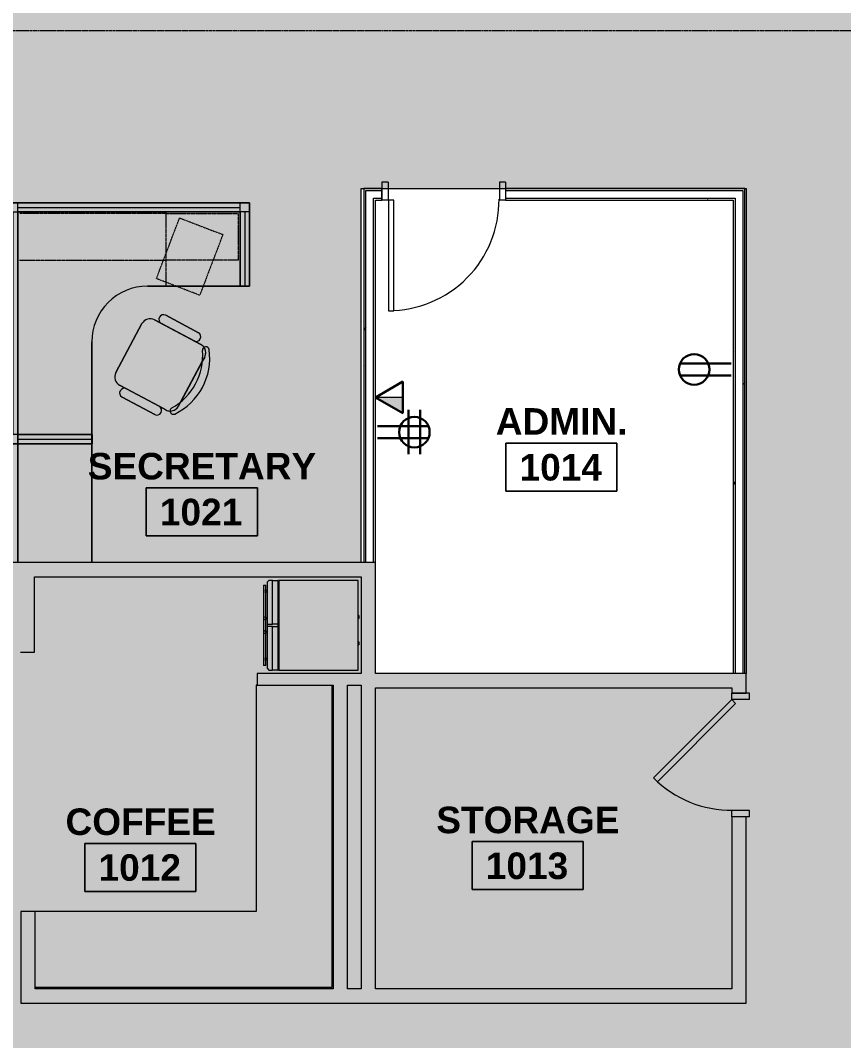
# Model space of a CAD drawing. Header units: inches. Extents: x -203 to 2070, y -968 to 768.
# Drawn here: x 1262.1 to 1528.6, y 67.9 to 397.9 of the extents above; entities that cross this region are included whole.
import ezdxf

# ---------------------------------------------------------------- set-up
doc = ezdxf.new("R2010")
doc.units = ezdxf.units.IN
doc.header["$MEASUREMENT"] = 0
doc.linetypes.add('DASH 1_32_', pattern=[0.0625, 0.03125, -0.03125])
doc.linetypes.add('Grid Line 1_2_', pattern=[0.875, 0.5, -0.125, 0.125, -0.125])
for name, color, linetype, lineweight in [('A-ANNO-NOTE', 131, 'Continuous', 13), ('A-AREA-IDEN', 2, 'Continuous', 9), ('A-DETL-GENF', 92, 'Continuous', 9), ('A-DETL-THIN', 151, 'Continuous', 9), ('A-DOOR', 31, 'Continuous', 13), ('A-DOOR-FRAM', 31, 'Continuous', 20), ('A-WALL', 113, 'Continuous', 13), ('A-WALL-PATT', 111, 'Continuous', 13), ('I-FURN', 30, 'Continuous', 9), ('I-WALL', 2, 'Continuous', 9), ('Q-CASE', 31, 'Continuous', 13), ('Q-SPCQ', 91, 'Continuous', 13), ('S-GRID', 1, 'Continuous', 9)]:
    doc.layers.add(name, color=color, linetype=linetype, lineweight=lineweight)
doc.styles.add('Swis721 Lt BT_B', font='', dxfattribs={"height": 8.583975})
doc.styles.get('Swis721 Lt BT_B').set_extended_font_data('Swis721 Lt BT', bold=True)
pattern_1 = [(0, (0, 0), (30.72, 7.68), [1.267, -21.773, 1.267, -21.773, -122.88]), (0, (0, 0), (30.72, 7.68), [-46.08, 1.267, -44.813, 1.267, -21.773, -53.76]), (0, (0, 0), (30.72, 7.68), [-115.2, 1.267, -14.093, 1.267, -37.133]), (120, (11.52, 3.84), (-22.011075, 22.7643), [1.267, -21.773, 1.267, -21.773, -122.88]), (120, (11.52, 3.84), (-22.011075, 22.7643), [-46.08, 1.267, -44.813, 1.267, -21.773, -53.76]), (120, (11.52, 3.84), (-22.011075, 22.7643), [-115.2, 1.267, -14.093, 1.267, -37.133]), (240, (15.36, 19.2), (-8.708925, -30.4443), [1.267, -21.773, 1.267, -21.773, -122.88]), (240, (15.36, 19.2), (-8.708925, -30.4443), [-46.08, 1.267, -44.813, 1.267, -21.773, -53.76]), (240, (15.36, 19.2), (-8.708925, -30.4443), [-115.2, 1.267, -14.093, 1.267, -37.133])]

# ---------------------------------------------------------------- blocks, each defined once
blk = doc.blocks.new('Single Flush - OTJ_SOLIDFLUSH_ALUM-5493998-LEVEL 10 - POWER _ SIGNAL')
at = {"layer": 'A-DOOR', "color": 8, "lineweight": 20}
for p, q in [((-7.42, 27.64), (-8.65, 26.4)), ((17.91, 2.31), (-7.42, 27.64)), ((-8.65, 26.4), (16.67, 1.08)), ((16.67, 1.08), (17.91, 2.31))]:
    blk.add_line(p, q, dxfattribs=at)
at = {"layer": 'A-DOOR', "color": 55, "lineweight": 9}
blk.add_arc((17.91, 2.31), 35.81, 135, 180.5, dxfattribs=at)
at = {"layer": 'A-DOOR-FRAM', "color": 8}
for p, q in [((-20, -3.44), (-20, 2.31)), ((-20, 2.31), (-18, 2.31)), ((-18, -3.44), (-18, 2.31)), ((18, -3.44), (18, 2.31)), ((18, 2.31), (20, 2.31)), ((20, -3.44), (20, 2.31)), ((-20, -3.44), (-18, -3.44)), ((18, -3.44), (20, -3.44))]:
    blk.add_line(p, q, dxfattribs=at)
blk = doc.blocks.new('F-Chairs1 - Workstation 2-4852557-LEVEL 10 - POWER _ SIGNAL')
at = {"layer": 'I-FURN'}
for p, q in [((-9, 27), (9, 27)), ((9, 27), (-9, 27)), ((-9, 27), (9, 27)), ((-12, 7), (-12, 24)), ((-12, 24), (-12, 21.5)), ((-12, 21.5), (-12, 24)), ((12, 24), (12, 7)), ((12, 21.5), (12, 24)), ((12, 24), (12, 21.5)), ((-15, 9.5), (-15, 21.5)), ((-15, 21.5), (-15, 9.5)), ((-15, 9.5), (-15, 21.5)), ((-12, 9.5), (-12, 21.5)), ((-12, 21.5), (-12, 9.5)), ((-12, 21.5), (-12, 9.5)), ((-12, 9.5), (-12, 21.5)), ((12, 21.5), (12, 9.5)), ((12, 9.5), (12, 21.5)), ((12, 9.5), (12, 21.5)), ((12, 21.5), (12, 9.5)), ((15, 21.5), (15, 9.5)), ((15, 9.5), (15, 21.5)), ((15, 21.5), (15, 9.5)), ((-12, 9.5), (-12, 7)), ((-12, 7), (-12, 9.5)), ((12, 7), (12, 9.5)), ((12, 9.5), (12, 7)), ((-9, 4), (-7.33, 4)), ((-7.33, 4), (-9, 4)), ((7.44, 4), (-7.44, 4)), ((-7.33, 4), (7.33, 4)), ((7.33, 4), (-7.33, 4)), ((7.33, 4), (9, 4)), ((9, 4), (7.33, 4))]:
    blk.add_line(p, q, dxfattribs=at)
for centre, radius, start, end in [((-9, 24), 3, 90, 180), ((-9, 24), 3, 90, 180), ((-9, 24), 3, 90, 180), ((9, 24), 3, 360, 90), ((9, 24), 3, 360, 90), ((9, 24), 3, 0, 90), ((-13.5, 21.5), 1.5, 360, 180), ((-13.5, 21.5), 1.5, 360, 180), ((-13.5, 21.5), 1.5, 0, 180), ((13.5, 21.5), 1.5, 360, 180), ((13.5, 21.5), 1.5, 360, 180), ((13.5, 21.5), 1.5, 0, 180), ((-13.5, 9.5), 1.5, 180, 360), ((-13.5, 9.5), 1.5, 180, 360), ((-13.5, 9.5), 1.5, 180, 0), ((-9, 7), 3, 180, 206.2836), ((-9, 7), 3, 180, 206.3953), ((-9, 7), 3, 180, 206.3953), ((9, 7), 3, 333.7164, 360), ((9, 7), 3, 333.6047, 0), ((9, 7), 3, 333.6047, 0), ((13.5, 9.5), 1.5, 180, 360), ((13.5, 9.5), 1.5, 180, 360), ((13.5, 9.5), 1.5, 180, 0), ((-11.17, 4.73), 1.08, 53.8255, 233.8255), ((-11.17, 4.73), 1.08, 53.8255, 233.8255), ((-11.17, 4.73), 1.08, 53.8255, 233.8255), ((0, 20), 20, 233.8255, 306.1745), ((0, 20), 20, 233.8255, 306.1745), ((0, 20), 20, 233.8255, 306.1745), ((-9, 7), 3, 206.3953, 225.9978), ((-9, 7), 3, 206.3953, 210), ((-9, 7), 3, 210, 225), ((-9, 7), 3, 225, 225.9978), ((-9, 7), 3, 226.5377, 270), ((-9, 7), 3, 226.5377, 240), ((0, 22.18), 19.64, 237.5758, 302.4242), ((0, 22.18), 19.64, 237.5758, 302.4242), ((0, 22.18), 19.64, 237.5758, 302.4242), ((-9, 7), 3, 240, 255), ((-9, 7), 3, 255, 270), ((9, 7), 3, 270, 333.6047), ((9, 7), 3, 270, 300), ((9, 7), 3, 300, 315), ((11.17, 4.73), 1.08, 306.1745, 126.1745), ((11.17, 4.73), 1.08, 306.1745, 126.1745), ((11.17, 4.73), 1.08, 306.1745, 126.1745), ((9, 7), 3, 315, 330), ((9, 7), 3, 330, 333.6047)]:
    blk.add_arc(centre, radius, start, end, dxfattribs=at)
blk = doc.blocks.new('C-L SHAPE COUNTER TOP - C-L SHAPE COUNTER TOP-5523755-LEVEL 10 - POWER _ SIGNAL')
at = {"layer": 'Q-CASE', "color": 254, "lineweight": 9}
for p, q in [((0.5, 0.5), (0.5, 96.56)), ((25, 25), (25, 96.56)), ((98.25, 25), (25, 25)), ((98.25, 24.69), (98.25, 25)), ((98.25, 0.5), (0.5, 0.5))]:
    blk.add_line(p, q, dxfattribs=at)
blk = doc.blocks.new('A-Refrigerator - A-Refrigerator-5519611-LEVEL 10 - POWER _ SIGNAL')
at = {"layer": 'Q-SPCQ', "color": 55, "lineweight": 9}
for p, q in [((14.5, 13.75), (-14.5, 13.75)), ((-14.5, 13.75), (-14.5, -12)), ((-3.18, 14), (-3.18, 13.75)), ((-3.16, 14), (-3.18, 14)), ((-3.18, 14), (-2.18, 14)), ((-2.18, 14), (-2.2, 14)), ((-2.18, 13.75), (-2.18, 14)), ((5.38, 14), (5.38, 13.75)), ((5.4, 14), (5.38, 14)), ((5.38, 14), (6.38, 14)), ((6.38, 14), (6.36, 14)), ((6.38, 13.75), (6.38, 14)), ((14.5, -12), (14.5, 13.75)), ((-14.5, -12), (14.5, -12)), ((-0.36, -12.19), (-14.5, -12.19)), ((-14.5, -12.19), (-14.5, -12.25)), ((-14.5, -12.25), (-0.36, -12.25)), ((-14.5, -14), (-14.5, -12.25)), ((-0.36, -12.25), (-0.36, -12.19)), ((14.5, -12.19), (-0.36, -12.19)), ((-0.36, -12.25), (-0.36, -14)), ((0.39, -12.25), (14.5, -12.25)), ((0.39, -14), (0.39, -12.25)), ((14.5, -12.25), (14.5, -12.19)), ((14.5, -12.25), (14.5, -14)), ((-0.36, -14), (-14.5, -14)), ((-14.5, -14), (-14.5, -15.21)), ((-14.5, -15.21), (-13.96, -15.75)), ((-13.96, -15.75), (-0.36, -15.75)), ((-2.41, -16.13), (-13, -16.13)), ((-13, -16.88), (-13, -16.13)), ((-11.19, -15.75), (-11.19, -16.13)), ((-11.19, -15.75), (-11.19, -16.5)), ((-10.81, -16.13), (-10.81, -15.75)), ((-10.81, -16.5), (-10.81, -15.75)), ((-2.42, -15.75), (-2.42, -16.18)), ((-2.42, -15.75), (-2.42, -16.18)), ((2.05, -16.13), (-2.05, -16.13)), ((-2.04, -16.2), (-2.04, -15.75)), ((-2.04, -16.2), (-2.04, -15.75)), ((-0.36, -15.75), (-0.36, -14)), ((-0.36, -15.75), (0.39, -15.75)), ((14.5, -14), (0.39, -14)), ((0.39, -14), (0.39, -15.75)), ((0.39, -15.75), (13.89, -15.75)), ((2.04, -15.75), (2.04, -16.2)), ((2.04, -15.75), (2.04, -16.2)), ((13, -16.13), (2.41, -16.13)), ((2.42, -16.18), (2.42, -15.75)), ((2.42, -16.18), (2.42, -15.75)), ((10.81, -15.75), (10.81, -16.13)), ((10.81, -15.75), (10.81, -16.5)), ((11.19, -16.13), (11.19, -15.75)), ((11.19, -16.5), (11.19, -15.75)), ((13, -16.13), (13, -16.88)), ((13.89, -15.75), (14.5, -15.14)), ((14.5, -15.14), (14.5, -14)), ((-13, -16.88), (13, -16.88))]:
    blk.add_line(p, q, dxfattribs=at)
for centre, start, end in [((-2.25, -16.5), 90, 270), ((-2.25, -16.5), 270, 90), ((2.25, -16.5), 90, 270), ((2.25, -16.5), 270, 90)]:
    blk.add_arc(centre, 0.375, start, end, dxfattribs=at)
blk = doc.blocks.new('Single Flush - OTJ_SOLIDFLUSH_Side Lite-5611454-LEVEL 10 - POWER _ SIGNAL')
at = {"layer": 'A-DOOR', "lineweight": 20}
for p, q in [((16.15625, 37.6875), (16.15625, 1.875)), ((17.90625, 37.6875), (16.15625, 37.6875)), ((17.90625, 1.875), (17.90625, 37.6875)), ((16.15625, 1.875), (17.90625, 1.875))]:
    blk.add_line(p, q, dxfattribs=at)
at = {"layer": 'A-DOOR', "lineweight": 9}
blk.add_arc((17.90625, 1.875), 35.8125, 90, 180.5, dxfattribs=at)
at = {"layer": 'A-DOOR-FRAM'}
for p, q in [((-20, -3.875), (-20, 1.875)), ((-20, 1.875), (-18, 1.875)), ((-18, -3.875), (-18, 1.875)), ((18.000004, -3.875), (18.000004, 1.875)), ((18.000004, 1.875), (20.000004, 1.875)), ((20.000004, -3.875), (20.000004, 1.875)), ((-20, -3.875), (-18, -3.875)), ((18.000004, -3.875), (20.000004, -3.875))]:
    blk.add_line(p, q, dxfattribs=at)
blk = doc.blocks.new('6x6 Workstation 17 - 6x6 Workstation 1-5060391-LEVEL 10 - POWER _ SIGNAL')
at = {"layer": 'I-FURN'}
for p, q in [((1671.95, 109.61), (1671.95, 71.23)), ((1671.95, 71.23), (1671.95, 109.61)), ((1671.95, 109.61), (1695.95, 109.61)), ((1695.95, 71.23), (1695.95, 109.61)), ((1695.95, 109.61), (1695.95, 71.23)), ((1698.95, 71.23), (1671.87, 71.23)), ((1671.87, 71.23), (1671.87, 68.23)), ((1671.87, 68.23), (1671.87, 71.23)), ((1671.87, 71.23), (1671.95, 71.23)), ((1695.95, 69.73), (1671.87, 69.73)), ((1671.95, 71.23), (1695.95, 71.23)), ((1671.95, 71.22), (1671.95, 68.23)), ((1671.95, 68.23), (1671.95, 71.22)), ((1695.95, 68.23), (1695.95, 71.23)), ((1695.95, 71.23), (1698.95, 71.23)), ((1695.95, -3.77), (1695.95, 71.23)), ((1695.95, 71.23), (1695.95, -3.77)), ((1698.95, -6.77), (1698.95, 71.23)), ((1698.95, 71.23), (1698.95, -6.77)), ((1671.87, 68.23), (1695.95, 68.23)), ((1671.95, 68.23), (1671.87, 68.23)), ((1695.95, 68.23), (1671.95, 68.23)), ((1671.95, 68.23), (1671.95, 38.23)), ((1671.95, 38.23), (1671.95, 68.23)), ((1695.95, 68.23), (1698.95, 68.23)), ((1695.95, 68.23), (1695.95, -3.77)), ((1695.95, -3.77), (1695.95, 68.23)), ((1697.45, 68.23), (1697.45, -3.77)), ((1623.95, 20.27), (1620.96, 20.27)), ((1620.96, 20.27), (1620.96, -6.77)), ((1620.96, -6.77), (1620.96, 20.27)), ((1620.96, 20.27), (1623.95, 20.27)), ((1622.45, -3.77), (1622.45, 20.27)), ((1623.95, -3.77), (1623.95, 20.27)), ((1623.95, 20.23), (1623.95, -3.77)), ((1653.95, 20.23), (1623.95, 20.23)), ((1623.95, 20.23), (1623.95, -3.77)), ((1623.95, -3.77), (1623.95, 20.23)), ((1623.95, 20.23), (1653.95, 20.23)), ((1620.95, -3.77), (1623.95, -3.77)), ((1623.95, -3.77), (1623.95, -6.77)), ((1695.95, -3.77), (1623.95, -3.77)), ((1623.95, -3.77), (1695.95, -3.77)), ((1623.95, -3.77), (1695.95, -3.77)), ((1695.95, -3.77), (1623.95, -3.77)), ((1695.95, -5.27), (1623.95, -5.27)), ((1695.95, -3.77), (1695.95, -6.77)), ((1698.95, -3.77), (1695.95, -3.77)), ((1620.96, -6.77), (1698.95, -6.77)), ((1698.95, -6.77), (1620.96, -6.77))]:
    blk.add_line(p, q, dxfattribs=at)
at = {"layer": 'I-FURN', "linetype": 'DASH 1_32_'}
for p, q in [((1629.53, 3.52), (1637.03, 23.16)), ((1637.03, 23.16), (1651.03, 17.78)), ((1647.95, -3.77), (1647.95, 20.23)), ((1651.03, 17.78), (1643.54, -1.83)), ((1624.58, -3.27), (1624.58, 11.86)), ((1624.58, 11.86), (1647.95, 11.86)), ((1695.33, 11.86), (1647.95, 11.86)), ((1643.54, -1.83), (1629.53, 3.52)), ((1647.95, -3.27), (1624.58, -3.27)), ((1647.95, -3.27), (1695.33, -3.27))]:
    blk.add_line(p, q, dxfattribs=at)
at = {"layer": 'I-FURN'}
blk.add_arc((1653.95, 38.23), 18, 270, 0, dxfattribs=at)
blk.add_arc((1653.95, 38.23), 18, 270, 0, dxfattribs=at)
blk = doc.blocks.new('Room Tag - Room Name and Number-3379422-LEVEL 10 - POWER _ SIGNAL')
at = {"layer": 'A-AREA-IDEN'}
for p, q in [((-0.1881, -0.1636), (-0.1881, -0.0018)), ((-0.1881, -0.0018), (0.1869, -0.0018)), ((0.1869, -0.0018), (-0.1881, -0.0018)), ((-0.1881, -0.0018), (-0.1881, -0.1636)), ((0.1869, -0.0018), (0.1869, -0.1636)), ((0.1869, -0.1636), (0.1869, -0.0018)), ((0.1869, -0.1636), (-0.1881, -0.1636)), ((-0.1881, -0.1636), (0.1869, -0.1636))]:
    blk.add_line(p, q, dxfattribs=at)

msp = doc.modelspace()

# ---------------------------------------------------------------- hatches: boundary and pattern name
at = {"layer": 'A-ANNO-NOTE', "lineweight": 9}
msp.add_hatch(color=256, dxfattribs=at).paths.add_polyline_path([(1385.98, 270.82), (1385.98, 275.98), (1377.05, 275.98)], flags=0)
at = {"layer": 'A-DETL-GENF'}
h = msp.add_hatch(color=9, dxfattribs=at)
h.paths.add_polyline_path([(131.76, -847.99), (290.55, -780.58), (225.58, -627.57), (209.01, -634.6), (202.64, -619.58), (206.9, -617.78), (211.46, -628.54), (296.14, -592.58), (297.95, -596.84), (229.84, -625.76), (294.8, -778.77), (401.29, -733.56), (336.32, -580.55), (334.77, -581.21), (332.96, -576.95), (428.69, -536.31), (430.5, -540.56), (340.58, -578.74), (405.55, -731.76), (515.31, -685.15), (511.69, -685.15), (511.69, -619.4), (491.89, -619.4), (491.89, -612.4), (492.01, -612.4), (492.01, -532.94), (471.73, -532.94), (471.73, -523.06), (467.32, -524.93), (465.51, -520.68), (471.73, -518.03), (471.73, -508.94), (495.73, -508.94), (495.73, -510.53), (499.51, -510.53), (499.51, -516.53), (499.01, -516.53), (499.01, -612.4), (658.19, -612.4), (718.26, -586.9), (718.26, -516.53), (539.51, -516.53), (539.51, -510.53), (555.67, -510.53), (555.67, -394.75), (560.67, -394.75), (560.67, -437.31), (560.17, -437.31), (560.17, -441.94), (560.67, -441.94), (560.67, -498.09), (619.48, -498.09), (619.48, -477.94), (626.48, -477.94), (626.48, -500.46), (758.11, -500.46), (758.07, -433.94), (754.23, -433.94), (754.23, -433.44), (758.11, -433.44), (758.11, -376.94), (697.48, -376.94), (697.48, -433.44), (721.73, -433.44), (721.73, -433.94), (693.48, -433.94), (693.48, -433.44), (696.98, -433.43), (696.98, -376.94), (661.48, -376.94), (661.48, -433.44), (660.98, -433.44), (660.98, -376.94), (625.46, -376.94), (625.46, -433.44), (624.19, -433.44), (624.19, -433.94), (625.46, -433.94), (625.46, -441.94), (600.17, -441.94), (600.17, -437.31), (620.83, -437.31), (620.83, -304.37), (601.17, -304.37), (601.17, -299.75), (634.61, -299.75), (634.61, -356.95), (665.48, -356.95), (665.48, -344.95), (665.98, -344.95), (665.98, -356.95), (696.98, -356.95), (696.98, -299.95), (699.23, -299.95), (699.23, -300.45), (697.48, -300.45), (697.48, -356.95), (733.48, -356.95), (733.48, -300.45), (731.73, -300.45), (731.73, -299.95), (757.71, -299.95), (757.71, -300.45), (733.98, -300.45), (733.98, -356.95), (794.21, -356.95), (794.21, -300.45), (790.21, -300.45), (790.21, -299.95), (794.21, -299.95), (794.21, -230.99), (634.98, -230.99), (634.98, -254.99), (560.67, -254.98), (560.67, -299.75), (561.17, -299.75), (561.17, -304.37), (560.67, -304.37), (560.67, -346.75), (555.67, -346.75), (555.67, -249.98), (575.84, -249.98), (575.84, -200.84), (587.09, -200.84), (587.09, -243.74), (630.36, -243.74), (630.36, -224.99), (674.86, -224.99), (674.86, -160.84), (555.74, -160.84), (555.74, 0.66), (596.73, 0.66), (596.73, -16.34), (638.73, -16.34), (638.73, 0.66), (700.73, 0.66), (700.73, -16.34), (742.73, -16.34), (742.73, 0.66), (804.73, 0.66), (804.73, -16.34), (846.73, -16.34), (846.73, 0.66), (908.73, 0.66), (908.73, -16.34), (950.73, -16.34), (950.73, 0.66), (993.73, 0.66), (993.73, -121.74), (988.73, -121.74), (988.73, -121.34), (980.11, -121.34), (980.11, -122.59), (769.74, -122.59), (769.74, -217.72), (962.61, -217.72), (962.61, -199.94), (988.73, -199.94), (988.73, -161.74), (993.73, -161.74), (993.73, -227.33), (967.61, -227.33), (967.61, -227.44), (962.61, -227.44), (962.61, -224.72), (800.21, -224.72), (800.21, -303.86), (962.61, -303.86), (962.61, -267.44), (967.61, -267.44), (967.61, -426.91), (1012.73, -426.91), (1012.73, -431.54), (967.61, -431.54), (967.61, -457.44), (946.48, -457.44), (946.48, -308.86), (800.21, -308.86), (800.21, -362.95), (764.11, -362.95), (764.11, -516.53), (744.73, -516.53), (744.73, -520.1), (942.73, -520.1), (942.73, -524.65), (1492.42, -524.65), (1492.42, -327.97), (1377.05, -327.97), (1377.05, -349.65), (1369.05, -349.65), (1369.05, -82.65), (1372.42, -82.65), (1372.42, -36.97), (1360.73, -36.97), (1360.73, -32.34), (1369.05, -32.34), (1369.05, 0.03), (1377.05, 0.03), (1377.05, 0.66), (1497.05, 0.66), (1497.05, -165.97), (1377.05, -165.97), (1377.05, -323.34), (1497.05, -323.34), (1497.05, -372.91), (1498.73, -372.91), (1498.73, -377.54), (1497.05, -377.54), (1497.05, -524.65), (1723.7, -524.65), (1723.7, -257.17), (1557.05, -257.17), (1557.05, -261.86), (1552.42, -261.86), (1552.42, -247.86), (1557.05, -247.86), (1557.05, -252.54), (1723.7, -252.54), (1723.7, -137.33), (1557.05, -137.33), (1557.05, -207.86), (1552.42, -207.86), (1552.42, -70.86), (1557.05, -70.86), (1557.05, -132.71), (1723.7, -132.71), (1723.7, -17.58), (1582.73, -17.58), (1582.73, -29.34), (1557.05, -29.34), (1557.05, -30.86), (1552.42, -30.86), (1552.42, 61.14), (1557.05, 61.14), (1557.05, -1.34), (1582.73, -1.34), (1582.73, -12.96), (1723.7, -12.96), (1723.7, 102.67), (1557.05, 102.67), (1557.05, 101.14), (1552.42, 101.14), (1552.42, 109.14), (1557.05, 109.14), (1557.05, 107.29), (1723.7, 107.29), (1723.7, 222.67), (1557.05, 222.67), (1557.05, 149.14), (1552.42, 149.14), (1552.42, 228.98), (1557.05, 228.98), (1557.05, 227.29), (1723.7, 227.29), (1723.7, 284.95), (1723.3, 284.95), (1723.3, 338.96), (1557.05, 338.96), (1557.05, 268.98), (1552.42, 268.98), (1552.42, 343.59), (1723.3, 343.59), (1723.3, 351.59), (1732.42, 351.59), (1732.42, 355.59), (1737.05, 355.59), (1737.05, 351.59), (1910.23, 351.59), (1910.23, 580.43), (1737.05, 580.43), (1737.05, 395.59), (1732.42, 395.59), (1732.42, 418.96), (1666.05, 418.96), (1666.05, 402.34), (1598.73, 402.34), (1598.73, 406.96), (1661.42, 406.96), (1661.42, 423.59), (1732.42, 423.59), (1732.42, 580.43), (1377.05, 580.43), (1377.05, 406.96), (1378.73, 406.96), (1378.73, 402.34), (1298.73, 402.34), (1298.73, 406.96), (1372.42, 406.96), (1372.42, 580.43), (1077.05, 580.43), (1077.05, 406.96), (1210.73, 406.96), (1210.73, 402.34), (1077.05, 402.34), (1077.05, 82.27), (1072.42, 82.27), (1072.42, 103.96), (1071.73, 103.96), (1071.73, 108.59), (1072.42, 108.59), (1072.42, 580.43), (777.05, 580.43), (777.05, 558.51), (772.42, 558.51), (772.42, 580.43), (417.05, 580.43), (417.05, 406.96), (418.71, 406.96), (418.71, 402.34), (410.71, 402.34), (410.71, 406.96), (412.42, 406.96), (412.42, 580.43), (237.05, 580.43), (237.05, 577.15), (246.73, 577.15), (246.73, 553.15), (237.05, 553.15), (237.05, 406.96), (238.73, 406.96), (238.73, 402.34), (230.73, 402.34), (230.73, 406.96), (232.42, 406.96), (232.42, 553.15), (222.73, 553.15), (222.73, 577.15), (232.42, 577.15), (232.42, 580.43), (-120.35, 580.43), (-120.35, 406.96), (52.42, 406.96), (52.42, 423.59), (59.67, 423.59), (59.67, 418.96), (57.05, 418.96), (57.05, 328.65), (52.42, 328.65), (52.42, 402.34), (-120.35, 402.34), (-120.35, 286.96), (52.42, 286.96), (52.42, 288.65), (57.05, 288.65), (57.05, 280.65), (52.42, 280.65), (52.42, 282.34), (-120.35, 282.34), (-120.35, 166.96), (52.42, 166.96), (52.42, 240.65), (57.05, 240.65), (57.05, 160.65), (52.42, 160.65), (52.42, 162.34), (-120.35, 162.34), (-120.35, 0.55), (-80.76, 0.55), (-80.76, -13.04), (52.42, -13.04), (52.45, 120.65), (57.05, 120.65), (57.05, -19.35), (52.42, -19.35), (52.42, -17.66), (-80.76, -17.66), (-80.76, -30.95), (-120.35, -30.95), (-120.35, -193.04), (52.42, -193.04), (52.42, -59.35), (57.05, -59.35), (57.05, -218.77), (71.25, -252.22), (66.99, -254.03), (52.42, -219.71), (52.42, -197.66), (-120.35, -197.66), (-120.35, -254.17), (-75.11, -360.73), (83.67, -293.32), (82.62, -290.84), (86.88, -289.04), (141.98, -418.82), (137.73, -420.63), (85.48, -297.58), (-73.3, -364.99), (-4.77, -526.42), (-2.44, -525.43), (-6.07, -516.89), (16.02, -507.51), (19.65, -516.05), (154.02, -459), (153.36, -457.45), (157.61, -455.64), (160.74, -463.01), (156.48, -464.81), (155.82, -463.26), (21.46, -520.31), (25.4, -529.6), (3.31, -538.98), (-0.64, -529.69), (-2.96, -530.67), (42.33, -637.33), (201.11, -569.92), (172.12, -501.63), (176.37, -499.83), (207.17, -572.37), (190.6, -579.41), (191.26, -580.96), (187.01, -582.77), (186.35, -581.21), (44.13, -641.59), (118.02, -815.63)], flags=0)
h.paths.add_polyline_path([(225.76, -805.76), (216.38, -783.67), (238.47, -774.29), (247.85, -796.38), (237.61, -800.73)], flags=0)
h.paths.add_polyline_path([(446.67, -711.97), (437.29, -689.88), (459.38, -680.5), (468.76, -702.59), (455.33, -708.29)], flags=0)
h.paths.add_polyline_path([(516.31, -684.73), (892.28, -525.1), (744.73, -525.1), (744.73, -532.94), (725.26, -532.94), (725.26, -561.42), (744.73, -561.42), (744.73, -585.42), (725.26, -585.42), (725.26, -591.53), (659.62, -619.4), (590.81, -619.4), (590.81, -647.06), (516.73, -647.06), (516.73, -643.56), (587.31, -643.56), (587.31, -619.4), (516.31, -619.4), (516.31, -647.06)], flags=0)
h.paths.add_polyline_path([(263.4, -548.5), (261.59, -544.24), (291.35, -531.61), (277.14, -498.12), (247.37, -510.74), (245.57, -506.5), (352.39, -461.15), (224.27, -159.39), (118.02, -204.71), (108.25, -182.75), (108.25, 0.75), (112.87, 0.75), (112.87, -27.03), (206.42, -27.03), (206.42, 0.59), (264.73, 0.59), (264.73, -4.04), (263.05, -4.04), (263.05, -31.65), (237.61, -31.65), (237.61, -149.24), (370.42, -149.24), (370.42, -4.04), (304.73, -4.04), (304.73, 0.59), (498.05, 0.59), (498.05, -98.13), (493.42, -98.13), (493.42, -4.04), (375.05, -4.04), (375.05, -149.24), (493.42, -149.24), (493.42, -138.13), (498.05, -138.13), (498.05, -157.13), (493.42, -157.13), (493.42, -153.87), (432.05, -153.87), (432.05, -196.81), (493.42, -196.81), (493.42, -196.13), (498.05, -196.13), (498.05, -296.13), (493.42, -296.13), (493.42, -229.44), (466.42, -229.44), (466.42, -201.44), (306.4, -201.44), (306.4, -153.87), (237.61, -153.87), (237.61, -178.97), (305.05, -337.81), (493.42, -337.81), (493.42, -336.13), (498.05, -336.13), (498.05, -448.88), (416.5, -483.5), (414.7, -479.24), (493.42, -445.81), (493.42, -342.44), (307.01, -342.44), (372.67, -497.08), (377.88, -494.87), (379.69, -499.13), (370.22, -503.15), (358.5, -475.53), (285.69, -506.44), (297.42, -534.06), (263.72, -548.36)], flags=0)
h.paths.add_polyline_path([(259.11, -532.49), (249.74, -510.4), (271.83, -501.02), (281.21, -523.11), (262.22, -531.17)], flags=0)
h.paths.add_polyline_path([(1557.05, -523.31), (1542.73, -523.31), (1542.73, -499.31), (1566.73, -499.31), (1566.73, -523.31)], flags=0)
h.paths.add_polyline_path([(1243.36, -523.31), (1242.73, -523.31), (1242.73, -499.31), (1266.73, -499.31), (1266.73, -523.31), (1266.11, -523.31)], flags=0)
h.paths.add_polyline_path([(967.94, -523.31), (943.94, -523.31), (943.94, -499.31), (967.94, -499.31), (967.94, -500.81)], flags=0)
h.paths.add_polyline_path([(623.38, -510.53), (720.73, -510.53), (720.73, -508.94), (744.73, -508.94), (744.73, -510.53), (758.11, -510.53), (758.11, -505.09), (560.67, -505.09), (560.67, -510.53), (619.48, -510.53)], flags=0)
h.paths.add_polyline_path([(283.88, -502.19), (356.69, -471.28), (354.2, -465.41), (281.39, -496.32), (282.16, -498.12)], flags=0)
h.paths.add_polyline_path([(962.61, -452.44), (962.61, -308.86), (951.48, -308.86), (951.48, -452.44), (959.84, -452.44)], flags=0)
h.paths.add_polyline_path([(1059.05, -445.65), (1054.42, -445.65), (1054.42, -431.54), (1052.73, -431.54), (1052.73, -426.91), (1054.42, -426.91), (1054.42, 0.66), (1107.05, 0.66), (1107.05, -3.97), (1104.86, -3.97), (1104.86, -32.34), (1224.24, -32.34), (1224.24, -3.97), (1222.05, -3.97), (1222.05, 0.66), (1280.86, 0.66), (1280.86, -32.34), (1320.73, -32.34), (1320.73, -36.97), (1059.05, -36.97), (1059.05, -431.54)], flags=0)
h.paths.add_polyline_path([(656.69, -433.94), (656.69, -433.44), (660.98, -433.44), (660.98, -433.94)], flags=0)
h.paths.add_polyline_path([(1552.42, -377.54), (1538.73, -377.54), (1538.73, -372.91), (1552.42, -372.91), (1552.42, -301.86), (1557.05, -301.86), (1557.05, -372.91), (1723.3, -372.91), (1723.3, -377.54), (1557.05, -377.54)], flags=0)
h.paths.add_polyline_path([(625.46, -370.94), (758.11, -370.94), (758.11, -362.95), (625.46, -362.95), (625.46, -365.15)], flags=0)
h.paths.add_polyline_path([(631.11, -356.95), (631.11, -304.37), (625.46, -304.37), (625.46, -356.95), (626.43, -356.95)], flags=0)
h.paths.add_polyline_path([(739.5, -224.99), (766.24, -224.99), (766.24, -205.94), (679.48, -205.94), (679.48, -224.99)], flags=0)
h.paths.add_polyline_path([(794.21, -224.99), (794.21, -224.72), (769.74, -224.72), (769.74, -224.99), (771.09, -224.99)], flags=0)
h.paths.add_polyline_path([(471.73, -224.81), (471.73, -201.44), (471.05, -201.44), (471.05, -224.81)], flags=0)
h.paths.add_polyline_path([(968.13, -222.33), (968.13, -204.94), (967.61, -204.94), (967.61, -222.33)], flags=0)
h.paths.add_polyline_path([(679.48, -201.31), (766.24, -201.31), (766.24, -119.34), (679.48, -119.34), (679.48, -170.62)], flags=0)
h.paths.add_polyline_path([(427.42, -196.81), (427.42, -153.87), (311.03, -153.87), (311.03, -196.81), (375.05, -196.81)], flags=0)
h.paths.add_polyline_path([(232.98, -168.07), (232.98, -157.44), (229.16, -159.07), (229.3, -159.39)], flags=0)
h.paths.add_polyline_path([(584.68, -146.84), (668.23, -146.84), (668.23, -111.34), (771.73, -111.34), (771.73, -24.34), (569.74, -24.34), (569.74, -146.84)], flags=0)
h.paths.add_polyline_path([(776.36, -111.34), (979.73, -111.34), (979.73, -24.34), (776.36, -24.34), (776.36, -32.87)], flags=0)
h.paths.add_polyline_path([(1228.86, -32.34), (1276.24, -32.34), (1276.24, -3.97), (1268.73, -3.97), (1268.73, -29.34), (1240.73, -29.34), (1240.73, -3.97), (1228.86, -3.97), (1228.86, -29.34)], flags=0)
h.paths.add_polyline_path([(1100.24, -32.34), (1100.24, -3.97), (1059.05, -3.97), (1059.05, -32.34), (1091.44, -32.34)], flags=0)
h.paths.add_polyline_path([(-117.75, -27.45), (-84.26, -27.45), (-84.26, -27.34), (-117.75, -27.34), (-117.75, -17.66), (-120.35, -17.66), (-120.35, -27.45), (-117.9, -27.45)], flags=0)
h.paths.add_polyline_path([(220.73, -27.03), (220.73, -4.04), (211.05, -4.04), (211.05, -27.03)], flags=0)
h.paths.add_polyline_path([(258.42, -27.03), (258.42, -4.04), (248.73, -4.04), (248.73, -27.03)], flags=0)
h.paths.add_polyline_path([(-120.35, -13.04), (-117.75, -13.04), (-117.75, -2.95), (-120.35, -2.95), (-120.35, -3.34)], flags=0)
h.paths.add_polyline_path([(807.05, 78.27), (802.42, 78.27), (802.42, 94.02), (777.05, 94.02), (777.05, 82.27), (772.42, 82.27), (772.42, 107.15), (726.05, 107.15), (726.05, 111.77), (725.8, 111.77), (725.8, 294.15), (726.05, 294.15), (726.05, 307.59), (772.42, 307.59), (772.42, 518.51), (777.05, 518.51), (777.05, 94.52), (802.42, 94.52), (802.42, 108.59), (807.05, 108.59), (807.05, 84.59), (994.42, 84.59), (994.42, 108.59), (999.73, 108.59), (999.73, 103.96), (999.05, 103.96), (999.05, 79.96), (807.05, 79.96)], flags=0)
h.paths.add_polyline_path([(1492.04, 79.96), (1262.24, 79.96), (1262.24, 109.59), (1266.86, 109.59), (1266.86, 84.59), (1363.42, 84.59), (1363.42, 182.84), (1338.73, 182.84), (1338.73, 186.59), (1372.42, 186.59), (1372.42, 217.96), (1266.73, 217.96), (1266.73, 193.59), (1262.11, 193.59), (1262.11, 217.96), (1163.05, 217.96), (1163.05, 109.59), (1186.8, 109.59), (1186.8, 104.96), (1185.36, 104.96), (1185.36, 84.59), (1226.24, 84.59), (1226.24, 104.96), (1225.8, 104.96), (1225.8, 109.59), (1230.86, 109.59), (1230.86, 79.96), (1134.73, 79.96), (1134.73, 84.59), (1158.42, 84.59), (1158.42, 191.96), (1132.42, 191.96), (1132.42, 343.59), (1137.05, 343.59), (1137.05, 222.59), (1372.42, 222.59), (1372.42, 343.59), (1497.05, 343.59), (1497.05, 180.27), (1492.42, 180.27), (1492.42, 181.96), (1377.05, 181.96), (1377.05, 84.59), (1492.42, 84.59), (1492.42, 140.27), (1497.05, 140.27), (1497.05, 79.96), (1492.42, 79.96)], flags=0)
h.paths.add_polyline_path([(358.42, 79.96), (108.25, 79.96), (108.25, 140.27), (112.87, 140.27), (112.87, 84.59), (232.42, 84.59), (232.42, 181.96), (112.87, 181.93), (112.87, 180.27), (108.25, 180.27), (108.25, 186.59), (232.42, 186.59), (232.42, 338.96), (108.25, 338.96), (108.25, 343.59), (237.05, 343.59), (237.05, 240.59), (387.55, 240.59), (387.55, 343.59), (583.05, 343.59), (583.05, 233.77), (578.42, 233.77), (578.42, 235.96), (561.05, 235.96), (561.05, 84.59), (578.42, 84.59), (578.42, 86.77), (583.05, 86.77), (583.05, 79.96), (430.42, 79.96), (430.42, 109.59), (435.05, 109.59), (435.05, 84.59), (556.42, 84.59), (556.42, 131.42), (558.54, 131.42), (558.55, 158.52), (556.42, 158.52), (556.42, 235.96), (399.05, 235.96), (399.05, 144.59), (432.73, 144.59), (432.73, 139.96), (360.73, 139.96), (360.73, 144.59), (384.73, 144.59), (384.73, 235.96), (237.05, 235.96), (237.05, 84.59), (358.42, 84.59), (358.42, 109.59), (363.05, 109.59), (363.05, 79.96)], flags=0)
h.paths.add_polyline_path([(1372.42, 84.59), (1372.4, 182.84), (1368.05, 182.84), (1368.05, 84.59)], flags=0)
h.paths.add_polyline_path([(1163.05, 84.59), (1180.74, 84.59), (1180.74, 104.96), (1163.05, 104.96), (1163.05, 86.39)], flags=0)
h.paths.add_polyline_path([(662.09, 107.15), (648.73, 107.15), (648.73, 294.15), (665.3, 294.15), (665.3, 289.52), (667.05, 289.52), (667.05, 107.15), (662.42, 107.15)], flags=0)
h.paths.add_polyline_path([(739.5, 111.77), (769.11, 111.77), (769.11, 289.52), (730.67, 289.52), (730.67, 111.77)], flags=0)
h.paths.add_polyline_path([(661.8, 111.77), (661.8, 135.77), (662.42, 135.77), (662.42, 289.52), (653.36, 289.52), (653.36, 111.77), (656.94, 111.77)], flags=0)
h.paths.add_polyline_path([(540.77, 132.58), (540.77, 132.58), (540.77, 132.68)], flags=0)
h.paths.add_polyline_path([(535.64, 141.12), (535.64, 141.13), (535.64, 142.18)], flags=0)
h.paths.add_polyline_path([(557.48, 143.08), (557.48, 143.08), (557.48, 147.12)], flags=0)
h.paths.add_polyline_path([(557.48, 142.95), (557.48, 142.95), (557.48, 143)], flags=0)
h.paths.add_polyline_path([(557.48, 142.9), (557.48, 142.9), (557.48, 142.95)], flags=0)
h.paths.add_polyline_path([(557.48, 142.57), (557.48, 142.57), (557.48, 142.67)], flags=0)
h.paths.add_polyline_path([(543.41, 142.9), (543.41, 142.9), (543.41, 142.96)], flags=0)
h.paths.add_polyline_path([(394.42, 144.59), (394.42, 235.96), (389.36, 235.96), (389.36, 144.59), (391.15, 144.59)], flags=0)
h.paths.add_polyline_path([(543.41, 148.67), (543.41, 148.67), (545.25, 148.67)], flags=0)
h.paths.add_polyline_path([(1140.42, 196.59), (1158.42, 196.6), (1158.42, 217.96), (1137.05, 217.96), (1137.05, 196.59)], flags=0)
h.paths.add_polyline_path([(769.11, 294.15), (772.42, 294.15), (772.42, 302.96), (730.67, 302.96), (730.67, 294.15), (739.5, 294.15)], flags=0)
h.paths.add_polyline_path([(1558.73, 402.34), (1418.73, 402.34), (1418.73, 406.96), (1552.42, 406.96), (1552.42, 548.65), (1557.05, 548.65), (1557.05, 406.96), (1558.73, 406.96)], flags=0)
h.paths.add_polyline_path([(1257.05, 402.34), (1250.73, 402.34), (1250.73, 406.96), (1252.42, 406.96), (1252.42, 548.65), (1257.05, 548.65), (1257.05, 406.96), (1258.73, 406.96), (1258.73, 402.34)], flags=0)
h.paths.add_polyline_path([(623.67, 402.34), (458.71, 402.34), (458.71, 406.96), (607.42, 406.96), (607.42, 548.65), (612.05, 548.65), (612.05, 406.96), (623.67, 406.96)], flags=0)
h.paths.add_polyline_path([(352.44, 402.34), (278.73, 402.34), (278.73, 406.96), (370.71, 406.96), (370.71, 402.34), (356.61, 402.34)], flags=0)
h.paths.add_polyline_path([(190.73, 402.34), (101.36, 402.34), (101.36, 418.96), (99.67, 418.96), (99.67, 423.59), (101.36, 423.59), (101.36, 548.65), (105.98, 548.65), (105.98, 406.96), (190.73, 406.96)], flags=0)
h.paths.add_polyline_path([(887.07, 509.77), (887.07, 509.77), (886.87, 509.83)], flags=0)
h.paths.add_polyline_path([(1563.48, 553.15), (1542.73, 553.15), (1542.73, 577.15), (1566.73, 577.15), (1566.73, 553.15)], flags=0)
h.paths.add_polyline_path([(1257.05, 553.15), (1242.73, 553.15), (1242.73, 577.15), (1266.73, 577.15), (1266.73, 553.15)], flags=0)
h.paths.add_polyline_path([(942.73, 553.15), (942.73, 577.15), (966.73, 577.15), (966.73, 553.15)], flags=0)
h.paths.add_polyline_path([(596.73, 553.15), (596.73, 577.15), (620.73, 577.15), (620.73, 553.15), (607.42, 553.15)], flags=0)
h.paths.add_polyline_path([(-15.27, 553.15), (-39.27, 553.15), (-39.27, 577.15), (-15.27, 577.15)], flags=0)
at = {"layer": 'A-WALL-PATT', "lineweight": 9}
h = msp.add_hatch(dxfattribs=at)
h.set_pattern_fill('FP_1', color=256, style=0, pattern_type=2)
h.set_pattern_definition(pattern_1)
h.paths.add_polyline_path([(1373.92, 222.59), (1373.92, 343.59), (1373.3, 343.59), (1373.3, 222.59)], flags=0)
h = msp.add_hatch(dxfattribs=at)
h.set_pattern_fill('FP_1', color=256, style=0, pattern_type=2)
h.set_pattern_definition(pattern_1)
h.paths.add_polyline_path([(1376.42, 222.59), (1377.05, 222.59), (1377.05, 340.46), (1376.42, 340.46), (1376.42, 239.1)], flags=0)
h = msp.add_hatch(dxfattribs=at)
h.set_pattern_fill('FP_1', color=256, style=0, pattern_type=2)
h.set_pattern_definition(pattern_1)
h.paths.add_polyline_path([(1377.05, 339.84), (1379.17, 339.84), (1379.17, 340.46), (1377.05, 340.46)], flags=0)
h.paths.add_polyline_path([(1436.2, 339.84), (1493.48, 339.84), (1493.48, 340.46), (1419.17, 340.46), (1419.17, 339.84)], flags=0)
h = msp.add_hatch(dxfattribs=at)
h.set_pattern_fill('FP_1', color=256, style=0, pattern_type=2)
h.set_pattern_definition(pattern_1)
h.paths.add_polyline_path([(1496.61, 186.59), (1496.61, 342.96), (1495.98, 342.96), (1495.98, 186.59)], flags=0)
h = msp.add_hatch(dxfattribs=at)
h.set_pattern_fill('FP_1', color=256, style=0, pattern_type=2)
h.set_pattern_definition(pattern_1)
h.paths.add_polyline_path([(1493.48, 186.59), (1493.48, 339.84), (1492.86, 339.84), (1492.86, 186.59)], flags=0)
for points in [[(1137.05, 217.96), (1377.05, 217.96), (1377.05, 222.59), (1137.05, 222.59)], [(1266.73, 193.59), (1266.73, 217.96), (1262.11, 217.96), (1262.11, 193.59)], [(1372.42, 84.59), (1377.05, 84.59), (1377.05, 217.96), (1372.42, 217.96), (1372.42, 84.77)], [(1371.48, 182.84), (1372.42, 182.84), (1372.42, 186.59), (1338.73, 186.59), (1338.73, 182.84), (1368.05, 182.84)], [(1492.86, 181.96), (1497.05, 181.96), (1497.05, 186.59), (1377.05, 186.59), (1377.05, 181.96), (1492.42, 181.96)], [(1368.05, 84.59), (1368.05, 182.84), (1363.42, 182.84), (1363.42, 84.59)], [(1266.86, 84.59), (1266.86, 109.59), (1262.24, 109.59), (1262.24, 84.59)], [(1358.79, 79.96), (1492.42, 79.96), (1492.42, 84.59), (1262.24, 84.56), (1262.24, 79.96), (1338.42, 79.96)]]:
    msp.add_hatch(color=7, dxfattribs=at).paths.add_polyline_path(points, flags=0)
h = msp.add_hatch(color=7, dxfattribs=at)
h.paths.add_polyline_path([(1497.05, 79.96), (1497.05, 140.27), (1492.42, 140.27), (1492.42, 79.96)], flags=0)
h.paths.add_polyline_path([(1492.42, 180.27), (1497.05, 180.27), (1497.05, 181.96), (1492.42, 181.96)], flags=0)

# ---------------------------------------------------------------- linework, layer by layer
at = {"layer": 'A-ANNO-NOTE', "lineweight": 30}
for p, q in [((1492.21, 286.93), (1475.68, 286.93)), ((1377.05, 275.98), (1385.98, 281.14)), ((1385.98, 281.14), (1385.98, 270.82)), ((1492.21, 283.1), (1475.68, 283.1)), ((1377.05, 275.98), (1385.98, 270.82)), ((1387.75, 271.91), (1387.75, 257.56)), ((1391.58, 271.91), (1391.58, 257.56)), ((1377.7, 266.65), (1394.23, 266.65)), ((1377.7, 262.82), (1394.23, 262.82))]:
    msp.add_line(p, q, dxfattribs=at)
at = {"layer": 'A-ANNO-NOTE', "lineweight": 9}
for p, q in [((1377.05, 275.98), (1385.98, 270.82)), ((1385.98, 275.98), (1377.05, 275.98)), ((1385.98, 270.82), (1385.98, 275.98))]:
    msp.add_line(p, q, dxfattribs=at)
at = {"layer": 'A-ANNO-NOTE', "lineweight": 30}
for centre in [(1480.24, 285.02), (1389.66, 264.74)]:
    msp.add_circle(centre, 4.95, dxfattribs=at)
at = {"layer": 'A-DETL-THIN'}
for p, q in [((1372.42, 222.59), (1372.42, 343.59)), ((1372.42, 343.59), (1497.05, 343.59)), ((1497.05, 343.59), (1497.05, 186.59))]:
    msp.add_line(p, q, dxfattribs=at)
at = {"layer": 'A-WALL'}
for p, q in [((1373.92, 222.59), (1373.92, 342.96)), ((1373.92, 342.96), (1379.17, 342.96)), ((1376.42, 222.59), (1376.42, 340.46)), ((1376.42, 340.46), (1379.17, 340.46)), ((1419.17, 342.96), (1495.98, 342.96)), ((1419.17, 340.46), (1493.48, 340.46)), ((1493.48, 340.46), (1493.48, 186.59)), ((1495.98, 342.96), (1495.98, 186.59))]:
    msp.add_line(p, q, dxfattribs=at)
at = {"layer": 'A-WALL', "color": 8, "lineweight": 20}
for p, q in [((1377.05, 222.59), (1137.05, 222.59)), ((1377.05, 186.59), (1377.05, 222.59)), ((1266.73, 217.96), (1372.42, 217.96)), ((1266.73, 193.59), (1266.73, 217.96)), ((1372.42, 217.96), (1372.42, 186.59)), ((1262.11, 193.59), (1266.73, 193.59)), ((1492.86, 186.59), (1377.05, 186.59)), ((1497.05, 186.59), (1496.61, 186.59)), ((1497.05, 180.27), (1497.05, 186.59)), ((1363.42, 182.84), (1363.42, 84.59)), ((1368.05, 84.59), (1368.05, 182.84)), ((1372.42, 182.84), (1372.42, 84.59)), ((1377.05, 181.96), (1492.42, 181.96)), ((1377.05, 84.59), (1377.05, 181.96)), ((1492.42, 181.96), (1492.42, 180.27)), ((1492.42, 180.27), (1497.05, 180.27)), ((1497.05, 140.27), (1492.42, 140.27)), ((1492.42, 140.27), (1492.42, 84.59)), ((1497.05, 79.96), (1497.05, 140.27)), ((1262.24, 109.59), (1262.24, 79.96)), ((1266.86, 109.59), (1262.24, 109.59)), ((1266.86, 84.59), (1266.86, 109.59)), ((1363.42, 84.59), (1266.86, 84.59)), ((1372.42, 84.59), (1368.05, 84.59)), ((1492.42, 84.59), (1377.05, 84.59)), ((1262.24, 79.96), (1497.05, 79.96))]:
    msp.add_line(p, q, dxfattribs=at)
at = {"layer": 'A-WALL', "color": 135}
msp.add_line((1496.61, 186.59), (1492.86, 186.59), dxfattribs=at)
at = {"layer": 'I-WALL', "lineweight": 13}
for p, q in [((1373.3, 343.59), (1373.3, 222.59)), ((1379.17, 343.59), (1373.3, 343.59)), ((1379.17, 339.84), (1379.17, 343.59)), ((1496.61, 343.59), (1419.17, 343.59)), ((1419.17, 343.59), (1419.17, 339.84)), ((1496.61, 186.59), (1496.61, 343.59)), ((1377.05, 222.59), (1377.05, 339.84)), ((1377.05, 339.84), (1379.17, 339.84)), ((1419.17, 339.84), (1492.86, 339.84)), ((1492.86, 339.84), (1492.86, 186.59))]:
    msp.add_line(p, q, dxfattribs=at)
at = {"layer": 'I-WALL', "color": 8, "lineweight": 20}
for p, q in [((1372.42, 186.59), (1338.73, 186.59)), ((1338.73, 186.59), (1338.73, 182.84)), ((1338.73, 182.84), (1363.42, 182.84)), ((1368.05, 182.84), (1372.42, 182.84))]:
    msp.add_line(p, q, dxfattribs=at)
at = {"layer": 'S-GRID', "linetype": 'Grid Line 1_2_'}
msp.add_line((-203.03, 394.69), (2046, 394.69), dxfattribs=at)

# ---------------------------------------------------------------- block references
at = {"layer": 'A-AREA-IDEN', "xscale": 95.99999999999994, "yscale": 95.99999999999994, "zscale": 95.99999999999994}
for p in [(1437.32, 261.35), (1320.89, 246.87), (1426.4, 132.41), (1301.02, 131.84)]:
    msp.add_blockref('Room Tag - Room Name and Number-3379422-LEVEL 10 - POWER _ SIGNAL', p, dxfattribs=at)
at = {"layer": 'A-DOOR', "rotation": 180}
msp.add_blockref('Single Flush - OTJ_SOLIDFLUSH_Side Lite-5611454-LEVEL 10 - POWER _ SIGNAL', (1399.17, 341.71), dxfattribs=at)
at = {"layer": 'A-DOOR', "color": 135, "rotation": 89.9999999999999}
msp.add_blockref('Single Flush - OTJ_SOLIDFLUSH_ALUM-5493998-LEVEL 10 - POWER _ SIGNAL', (1494.73, 160.27), dxfattribs=at)
at = {"layer": 'I-FURN'}
for name, p, rotation in [('6x6 Workstation 17 - 6x6 Workstation 1-5060391-LEVEL 10 - POWER _ SIGNAL', (2957.19, 332.19), 180), ('F-Chairs1 - Workstation 2-4852557-LEVEL 10 - POWER _ SIGNAL', (1321.06, 279.2), 61.90482796126102)]:
    msp.add_blockref(name, p, dxfattribs=dict(at, rotation=rotation))
at = {"layer": 'Q-CASE', "color": 254, "lineweight": 9, "rotation": 90}
msp.add_blockref('C-L SHAPE COUNTER TOP - C-L SHAPE COUNTER TOP-5523755-LEVEL 10 - POWER _ SIGNAL', (1363.42, 84.59), dxfattribs=at)
at = {"layer": 'Q-SPCQ', "color": 55, "lineweight": 9, "rotation": 269.9999999999527}
msp.add_blockref('A-Refrigerator - A-Refrigerator-5519611-LEVEL 10 - POWER _ SIGNAL', (1357.73, 202.27), dxfattribs=at)

# ---------------------------------------------------------------- texts
at = {"layer": 'A-AREA-IDEN', "char_height": 8.584, "attachment_point": 2, "line_spacing_factor": 0.998538, "style": 'Swis721 Lt BT_B'}
for s, insert, width in [('ADMIN.', (1437.33, 272.49), 48.06), ('SECRETARY', (1320.9, 258.01), 79.488), ('1014', (1437.05, 257.66), 30.672), ('1021', (1320.61, 243.18), 30.672), ('COFFEE', (1301.03, 142.98), 54.864), ('STORAGE', (1426.41, 143.55), 65.016), ('1013', (1426.13, 128.72), 30.672), ('1012', (1300.75, 128.15), 30.672)]:
    msp.add_mtext(s, dxfattribs=dict(at, insert=insert, width=width))

doc.saveas('drawing.dxf')
